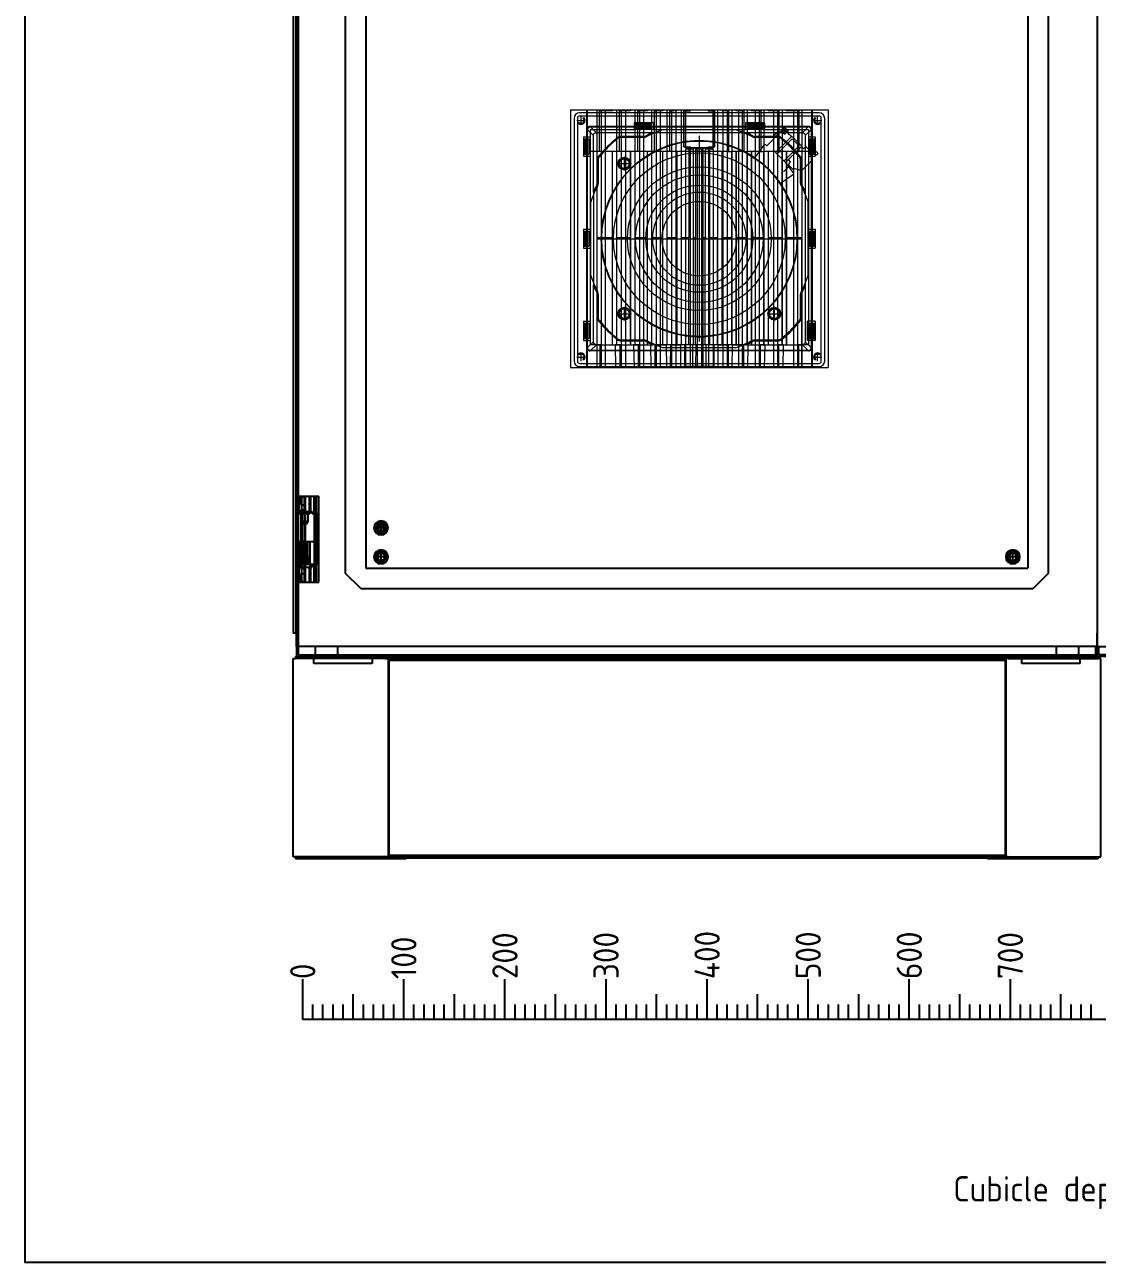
# Model space of a CAD drawing. Header units: millimetres. Extents: x 40929 to 57897, y 13592 to 43737.
# Drawn here: x 40929 to 41990, y 40095 to 41319 of the extents above; entities that cross this region are included whole.
import ezdxf
from ezdxf.enums import TextEntityAlignment as Align

# ---------------------------------------------------------------- set-up
doc = ezdxf.new("R2010")
doc.units = ezdxf.units.MM
doc.layers.add('! NO PLOT !', color=7, linetype='Continuous', true_color=0xff75dd, plot=False)
doc.layers.add('000-PI-Oprema', color=30, linetype='Continuous', lineweight=5)
doc.layers.add('000-PI-ORMAR', color=2, linetype='Continuous')
doc.layers.add('AUT_TEXT', color=7, linetype='Continuous')
doc.styles.add('PI0', font='isocpeur.ttf', dxfattribs={"width": 0.9})

# ---------------------------------------------------------------- blocks, each defined once
blk = doc.blocks.new('8806000_2000x800x600')
at = {"layer": '! NO PLOT !'}
for p, q in [((-3770.8, 1831.7), (-3770.8, -8.3)), ((-3750.8, 1826.7), (-3750.8, -3.3)), ((-3095.8, 1826.7), (-3095.8, -3.3)), ((-3075.8, -8.3), (-3075.8, 1831.7)), ((-3049.3, -17), (-3049.3, 68)), ((-3029.9, 68), (-3049.3, 68)), ((-3046.8, 51), (-3046.8, 68)), ((-3046.6, -17), (-3046.6, 68)), ((-3044.7, 51), (-3044.7, 68)), ((-3041, 68), (-3041, 53)), ((-3040.1, 53), (-3040.1, 68)), ((-3036, -17), (-3036, 68)), ((-3035.4, 53), (-3035.4, 68)), ((-3035.2, -17), (-3035.2, 68)), ((-3032.4, 66), (-3031.8, 66)), ((-3032.4, -15), (-3032.4, 66)), ((-3031.8, 59.5), (-3031.8, 66)), ((-3029.9, 53), (-3029.9, 68)), ((-3047.6, 0), (-3047.6, 51)), ((-3042.6, 51), (-3047.6, 51)), ((-3045.1, 0), (-3045.1, 51)), ((-3029.9, 53), (-3042.6, 53)), ((-3042.6, 51), (-3042.6, 53)), ((-3040.5, 53), (-3040.5, 50.5)), ((-3040.5, 50.5), (-3030.3, 50.5)), ((-3038.4, 50.5), (-3038.4, 43)), ((-3031.8, 59.5), (-3036, 59.5)), ((-3031.7, 54.5), (-3036, 54.5)), ((-3032.9, -3.5), (-3032.9, 54.5)), ((-3032.5, 43), (-3032.5, 50.5)), ((-3032.4, -8.5), (-3032.4, 59.5)), ((-3032.2, -3.5), (-3032.2, 54.5)), ((-3031.7, -3.5), (-3031.7, 54.5)), ((-3030.3, 50.5), (-3030.3, 53)), ((-3118.2, 36.7), (-3103.5, 36.7)), ((-3110.8, 29.4), (-3110.8, 44.1)), ((-3038.4, 43), (-3036.9, 40.5)), ((-3038.4, 43), (-3032.5, 43)), ((-3036.9, 40.5), (-3033.9, 40.5)), ((-3033.9, 40.5), (-3032.5, 43)), ((-3735.8, 0.6), (-3735.8, 15.3)), ((-3110.8, 0.6), (-3110.8, 15.3)), ((-3046.1, 23), (-3046.1, 0.5)), ((-3046.1, 23), (-3029.3, 23)), ((-3040.2, 23), (-3040.2, 0.5)), ((-3038.2, 23), (-3038.2, 0.5)), ((-3036.5, 23), (-3036.5, 0.5)), ((-3036.1, 23), (-3036.1, 0.5)), ((-3034, 23), (-3034, 0.5)), ((-3033.6, 23), (-3033.6, 0.5)), ((-3033.3, 23), (-3033.3, 0.5)), ((-3032.2, 23), (-3032.2, 0.5)), ((-3031.4, 23), (-3031.4, 0.5)), ((-3031.3, 0.5), (-3031.3, 23)), ((-3030.3, 23), (-3030.3, 0.5)), ((-3029.5, 23), (-3029.5, 0.5)), ((-3743.2, 8), (-3728.5, 8)), ((-3118.2, 8), (-3103.5, 8)), ((-3046.1, 0.5), (-3029.3, 0.5)), ((-3040.5, 0.5), (-3040.5, -2)), ((-3036.9, 10.5), (-3038.4, 8)), ((-3038.4, 8), (-3038.4, 0.5)), ((-3038.4, 8), (-3032.5, 8)), ((-3036.9, 10.5), (-3033.9, 10.5)), ((-3032.5, 8), (-3033.9, 10.5)), ((-3032.5, 0.5), (-3032.5, 8)), ((-3030.3, -2), (-3030.3, 0.5)), ((-3770.8, -8.3), (-3755.8, -23.3)), ((-3095.8, -3.3), (-3750.8, -3.3)), ((-3090.8, -23.3), (-3075.8, -8.3)), ((-3042.6, 0), (-3047.6, 0)), ((-3046.8, -17), (-3046.8, 0)), ((-3044.7, -17), (-3044.7, 0)), ((-3042.6, -2), (-3042.6, 0)), ((-3029.9, -2), (-3042.6, -2)), ((-3041, -2), (-3041, -17)), ((-3040.1, -17), (-3040.1, -2)), ((-3031.7, -3.5), (-3036, -3.5)), ((-3031.8, -8.5), (-3036, -8.5)), ((-3035.4, -17), (-3035.4, -2)), ((-3031.8, -15), (-3031.8, -8.5)), ((-3029.9, -17), (-3029.9, -2)), ((-3090.8, -23.3), (-3755.8, -23.3)), ((-3029.9, -17), (-3049.3, -17)), ((-3032.4, -15), (-3031.8, -15))]:
    blk.add_line(p, q, dxfattribs=at)
for centre, radius in [((-3110.8, 36.7), 7), ((-3110.8, 36.7), 6.7), ((-3110.8, 36.7), 5), ((-3110.8, 36.7), 4), ((-3110.8, 36.7), 3), ((-3735.8, 8), 7), ((-3735.8, 8), 6.5), ((-3735.8, 8), 5.62), ((-3735.8, 8), 5), ((-3110.8, 8), 7), ((-3110.8, 8), 6.5), ((-3110.8, 8), 5.61), ((-3110.8, 8), 5), ((-3735.8, 8), 3.62), ((-3110.8, 8), 3.61)]:
    blk.add_circle(centre, radius, dxfattribs=at)
for centre, start_param, end_param in [((-3034.4, 66), 4.712389, 6.283185), ((-3033.7, 66), 4.712389, 6.283185), ((-3034.4, -15), 3.141593, 4.712389), ((-3033.7, -15), 3.141593, 4.712389)]:
    blk.add_ellipse(centre, major_axis=(0, 2), ratio=0.965926, start_param=start_param, end_param=end_param, dxfattribs=at)
at = {"layer": '000-PI-ORMAR'}
for p, q in [((-3819.3, 1904), (-3819.3, -80.5)), ((-3028.8, 1904), (-3028.8, -80.5)), ((-3027.3, -80.5), (-3027.3, 1904)), ((-3027.3, 1904), (-3027.3, -80.5)), ((-3026.5, 1883.5), (-3026.5, -67.5)), ((-3023.8, 1883.5), (-3023.8, -67.5)), ((-3819.3, -90.5), (-3819.3, -67.5)), ((-3027.3, -67.5), (-3023.8, -67.5)), ((-3819.3, -80.5), (-3027.3, -80.5)), ((-3817.8, -89), (-3817.8, -80.5)), ((-3800.8, -80.5), (-3800.8, -91.5)), ((-3778.8, -80.5), (-3778.8, -91.5)), ((-3067.8, -80.5), (-3067.8, -91.5)), ((-3045.8, -80.5), (-3045.8, -91.5)), ((-3028.8, -80.5), (-3028.8, -89)), ((-3027.3, -80.5), (-3027.3, -90.5)), ((-3800.8, -90.5), (-3819.3, -90.5)), ((-3800.8, -89), (-3817.8, -89)), ((-3802.3, -91.5), (-3800.8, -91.5)), ((-3802.3, -97.5), (-3802.3, -91.5)), ((-3802.3, -97.5), (-3744.6, -97.5)), ((-3045.8, -89), (-3800.8, -89)), ((-3045.8, -90.5), (-3800.8, -90.5)), ((-3800.8, -91.5), (-3796.6, -91.5)), ((-3796.6, -91.5), (-3774.5, -91.5)), ((-3072.2, -91.5), (-3774.5, -91.5)), ((-3744.6, -97.5), (-3744.6, -91.5)), ((-3102, -91.5), (-3102, -97.5)), ((-3102, -97.5), (-3044.4, -97.5)), ((-3072.2, -91.5), (-3050.1, -91.5)), ((-3050.1, -91.5), (-3045.8, -91.5)), ((-3028.8, -89), (-3045.8, -89)), ((-3027.3, -90.5), (-3045.8, -90.5)), ((-3045.8, -91.5), (-3044.4, -91.5)), ((-3044.4, -97.5), (-3044.4, -91.5))]:
    blk.add_line(p, q, dxfattribs=at)
blk = doc.blocks.new('1600 skala')
for p, q in [((41116.2, 44278.2), (41116.2, 44318.2)), ((41216.2, 44278.2), (41216.2, 44318.2)), ((41316.2, 44278.2), (41316.2, 44318.2)), ((41316.2, 44278.2), (41316.2, 44318.2)), ((41316.2, 44278.2), (41316.2, 44318.2)), ((41316.2, 44278.2), (41316.2, 44318.2)), ((41316.2, 44278.2), (41316.2, 44318.2)), ((41316.2, 44278.2), (41316.2, 44318.2)), ((41316.2, 44278.2), (41316.2, 44318.2)), ((41316.2, 44278.2), (41316.2, 44318.2)), ((41416.2, 44278.2), (41416.2, 44318.2)), ((41516.2, 44278.2), (41516.2, 44318.2)), ((41516.2, 44278.2), (41516.2, 44318.2)), ((41516.2, 44278.2), (41516.2, 44318.2)), ((41516.2, 44278.2), (41516.2, 44318.2)), ((41516.2, 44278.2), (41516.2, 44318.2)), ((41516.2, 44278.2), (41516.2, 44318.2)), ((41516.2, 44278.2), (41516.2, 44318.2)), ((41616.2, 44278.2), (41616.2, 44318.2)), ((41716.2, 44278.2), (41716.2, 44318.2)), ((41716.2, 44278.2), (41716.2, 44318.2)), ((41716.2, 44278.2), (41716.2, 44318.2)), ((41716.2, 44278.2), (41716.2, 44318.2)), ((41716.2, 44278.2), (41716.2, 44318.2)), ((41716.2, 44278.2), (41716.2, 44318.2)), ((41816.2, 44278.2), (41816.2, 44318.2)), ((41166.2, 44278.2), (41166.2, 44303.2)), ((41266.2, 44278.2), (41266.2, 44303.2)), ((41366.2, 44278.2), (41366.2, 44303.2)), ((41466.2, 44278.2), (41466.2, 44303.2)), ((41566.2, 44278.2), (41566.2, 44303.2)), ((41666.2, 44278.2), (41666.2, 44303.2)), ((41766.2, 44278.2), (41766.2, 44303.2)), ((41866.2, 44278.2), (41866.2, 44303.2)), ((41126.2, 44278.2), (41126.2, 44293.2)), ((41136.2, 44278.2), (41136.2, 44293.2)), ((41146.2, 44278.2), (41146.2, 44293.2)), ((41156.2, 44278.2), (41156.2, 44293.2)), ((41176.2, 44278.2), (41176.2, 44293.2)), ((41186.2, 44278.2), (41186.2, 44293.2)), ((41196.2, 44278.2), (41196.2, 44293.2)), ((41206.2, 44278.2), (41206.2, 44293.2)), ((41226.2, 44278.2), (41226.2, 44293.2)), ((41236.2, 44278.2), (41236.2, 44293.2)), ((41246.2, 44278.2), (41246.2, 44293.2)), ((41256.2, 44278.2), (41256.2, 44293.2)), ((41276.2, 44278.2), (41276.2, 44293.2)), ((41286.2, 44278.2), (41286.2, 44293.2)), ((41296.2, 44278.2), (41296.2, 44293.2)), ((41306.2, 44278.2), (41306.2, 44293.2)), ((41326.2, 44278.2), (41326.2, 44293.2)), ((41336.2, 44278.2), (41336.2, 44293.2)), ((41346.2, 44278.2), (41346.2, 44293.2)), ((41356.2, 44278.2), (41356.2, 44293.2)), ((41376.2, 44278.2), (41376.2, 44293.2)), ((41386.2, 44278.2), (41386.2, 44293.2)), ((41396.2, 44278.2), (41396.2, 44293.2)), ((41406.2, 44278.2), (41406.2, 44293.2)), ((41426.2, 44278.2), (41426.2, 44293.2)), ((41436.2, 44278.2), (41436.2, 44293.2)), ((41446.2, 44278.2), (41446.2, 44293.2)), ((41456.2, 44278.2), (41456.2, 44293.2)), ((41476.2, 44278.2), (41476.2, 44293.2)), ((41486.2, 44278.2), (41486.2, 44293.2)), ((41496.2, 44278.2), (41496.2, 44293.2)), ((41506.2, 44278.2), (41506.2, 44293.2)), ((41526.2, 44278.2), (41526.2, 44293.2)), ((41536.2, 44278.2), (41536.2, 44293.2)), ((41546.2, 44278.2), (41546.2, 44293.2)), ((41556.2, 44278.2), (41556.2, 44293.2)), ((41576.2, 44278.2), (41576.2, 44293.2)), ((41586.2, 44278.2), (41586.2, 44293.2)), ((41596.2, 44278.2), (41596.2, 44293.2)), ((41606.2, 44278.2), (41606.2, 44293.2)), ((41626.2, 44278.2), (41626.2, 44293.2)), ((41636.2, 44278.2), (41636.2, 44293.2)), ((41646.2, 44278.2), (41646.2, 44293.2)), ((41656.2, 44278.2), (41656.2, 44293.2)), ((41676.2, 44278.2), (41676.2, 44293.2)), ((41686.2, 44278.2), (41686.2, 44293.2)), ((41696.2, 44278.2), (41696.2, 44293.2)), ((41706.2, 44278.2), (41706.2, 44293.2)), ((41726.2, 44278.2), (41726.2, 44293.2)), ((41736.2, 44278.2), (41736.2, 44293.2)), ((41746.2, 44278.2), (41746.2, 44293.2)), ((41756.2, 44278.2), (41756.2, 44293.2)), ((41776.2, 44278.2), (41776.2, 44293.2)), ((41786.2, 44278.2), (41786.2, 44293.2)), ((41796.2, 44278.2), (41796.2, 44293.2)), ((41806.2, 44278.2), (41806.2, 44293.2)), ((41826.2, 44278.2), (41826.2, 44293.2)), ((41836.2, 44278.2), (41836.2, 44293.2)), ((41846.2, 44278.2), (41846.2, 44293.2)), ((41856.2, 44278.2), (41856.2, 44293.2)), ((41876.2, 44278.2), (41876.2, 44293.2)), ((41886.2, 44278.2), (41886.2, 44293.2)), ((41896.2, 44278.2), (41896.2, 44293.2)), ((42716.2, 44278.2), (41116.2, 44278.2))]:
    blk.add_line(p, q)
at = {"style": 'PI0', "width": 0.9}
for s, p in [('200', (41316.2, 44318.2)), ('300', (41416.2, 44318.2)), ('400', (41516.2, 44318.2)), ('500', (41616.2, 44318.2)), ('600', (41716.2, 44318.2)), ('700', (41816.2, 44318.2)), ('100', (41216.2, 44318.2)), ('0', (41116.2, 44318.2))]:
    blk.add_text(s, height=25, rotation=90, dxfattribs=at).set_placement(p, align=Align.MIDDLE_LEFT)
blk = doc.blocks.new('8660.023')
at = {"layer": '000-PI-ORMAR'}
for p, q in [((42027.6, 47900), (42027.6, 48096)), ((42027.6, 48096), (42030.1, 48096)), ((42030.1, 48098), (42119.1, 48098)), ((42030.1, 48098), (42030.1, 48096)), ((42119.1, 48096), (42030.1, 48096)), ((42119.1, 48098), (42119.1, 48096)), ((42119.1, 48096), (42121.6, 48096)), ((42121.6, 48096), (42121.6, 48086.5)), ((42122.3, 48097), (42122.3, 47997)), ((42731.8, 48097), (42122.3, 48097)), ((42731.8, 48095.5), (42122.3, 48095.5)), ((42731.8, 48094.5), (42122.3, 48094.5)), ((42731.8, 48097), (42731.8, 47997)), ((42732.6, 48096), (42732.6, 48086.5)), ((42735.1, 48096), (42732.6, 48096)), ((42824.1, 48098), (42735.1, 48098)), ((42735.1, 48098), (42735.1, 48096)), ((42735.1, 48096), (42824.1, 48096)), ((42824.1, 48098), (42824.1, 48096)), ((42826.6, 48096), (42824.1, 48096)), ((42826.6, 47900), (42826.6, 48096)), ((42121.6, 48086.5), (42121.6, 47986.5)), ((42732.6, 48086.5), (42732.6, 47986.5)), ((42122.3, 47997), (42122.3, 47899)), ((42731.8, 47997), (42731.8, 47899)), ((42121.6, 47986.5), (42121.6, 47909.5)), ((42732.6, 47986.5), (42732.6, 47909.5)), ((42121.6, 47909.5), (42121.6, 47900)), ((42732.6, 47909.5), (42732.6, 47900)), ((42030.1, 47900), (42027.6, 47900)), ((42119.1, 47900), (42030.1, 47900)), ((42030.1, 47899.7), (42030.1, 47899.7)), ((42030.1, 47899.7), (42030.1, 47898)), ((42030.1, 47898), (42139.6, 47898)), ((42119.1, 47900), (42122.3, 47900)), ((42119.1, 47900), (42119.1, 47900)), ((42119.1, 47900), (42119.1, 47898)), ((42731.8, 47901.5), (42122.3, 47901.5)), ((42731.8, 47900.5), (42122.3, 47900.5)), ((42731.8, 47899), (42122.3, 47899)), ((42123.1, 47899), (42123.1, 47898)), ((42139.6, 47899), (42139.6, 47898)), ((42714.6, 47899), (42714.6, 47898)), ((42714.6, 47898), (42824.1, 47898)), ((42731.1, 47899), (42731.1, 47898)), ((42731.8, 47900), (42735.1, 47900)), ((42735.1, 47900), (42824.1, 47900)), ((42735.1, 47900), (42735.1, 47900)), ((42735.1, 47900), (42735.1, 47898)), ((42824.1, 47900), (42826.6, 47900)), ((42824.1, 47899.7), (42824.1, 47899.7)), ((42824.1, 47899.7), (42824.1, 47898))]:
    blk.add_line(p, q, dxfattribs=at)
blk = doc.blocks.new('SK3240700')
at = {"layer": '000-PI-Oprema'}
for p, q in [((-127.5, 255), (-127.5, 0)), ((-127.5, 255), (127.5, 255)), ((-127.3, 255), (-127.3, 0)), ((-124, 246.5), (-124, 6.5)), ((-120.6, 246.7), (-120.6, 6.3)), ((118.5, 252), (-118.5, 252)), ((118.5, 248.8), (-118.5, 248.8)), ((-117, 240.3), (-117, 248.7)), ((-115, 246.7), (-114.3, 247.5)), ((-111.6, 255), (-111.6, 0)), ((-110.9, 255), (-110.9, 0)), ((-101.4, 255), (-101.4, 0)), ((-101.3, 255), (-101.3, 128.5)), ((-98.8, 254), (-97.2, 254)), ((-98.8, 213.6), (-98.8, 254)), ((-97.2, 255), (-97.2, 0)), ((-86, 254), (-97.2, 254)), ((-93.1, 255), (-93.1, 0)), ((-86.1, 255), (-86.1, 254)), ((-86, 255), (-86, 254)), ((-82, 255), (-82, 128.5)), ((-81.9, 255), (-81.9, 213.6)), ((-79.1, 254), (-77.4, 254)), ((-79.1, 213.6), (-79.1, 254)), ((-77.4, 255), (-77.4, 0)), ((-68, 254), (-77.4, 254)), ((-73.2, 255), (-73.2, 0)), ((-68, 255), (-68, 254)), ((-68, 255), (-68, 254)), ((-63.9, 255), (-63.9, 128.5)), ((-63.8, 255), (-63.8, 213.6)), ((-61, 254), (-59.3, 254)), ((-61, 213.6), (-61, 254)), ((-59.3, 255), (-59.3, 0)), ((-51.4, 254), (-59.3, 254)), ((-55.1, 255), (-55.1, 0)), ((-51.5, 255), (-51.5, 254)), ((-51.4, 255), (-51.4, 254)), ((-47.3, 255), (-47.3, 128.5)), ((-47.2, 255), (-47.2, 213.6)), ((-44.5, 254), (-42.8, 254)), ((-44.5, 213.6), (-44.5, 254)), ((-42.8, 255), (-42.8, 0)), ((-36.2, 254), (-42.8, 254)), ((-38.6, 255), (-38.6, 0)), ((-36.3, 255), (-36.3, 254)), ((-36.2, 255), (-36.2, 254)), ((-32, 255), (-32, 213.6)), ((-32, 255), (-32, 128.5)), ((-29.3, 254), (-27.6, 254)), ((-29.3, 213.6), (-29.3, 254)), ((-27.6, 255), (-27.6, 0)), ((-22.2, 254), (-27.6, 254)), ((-23.3, 255), (-23.3, 0)), ((-22.3, 255), (-22.3, 254)), ((-22.2, 255), (-22.2, 254)), ((-18, 255), (-18, 128.5)), ((-17.9, 255), (-17.9, 128.5)), ((-15.2, 254), (-13.8, 254)), ((-15.2, 218.5), (-15.2, 254)), ((-13.8, 255), (-13.8, 217.7)), ((-13.8, 254), (-8.7, 254)), ((-13.8, 218.5), (-13.8, 254)), ((-13.7, 255), (-13.7, 217.8)), ((-13.6, 254), (-13.6, 255)), ((-8.7, 254), (-8.7, 255)), ((8.7, 254), (8.7, 255)), ((8.7, 254), (13.8, 254)), ((13.6, 254), (13.6, 255)), ((13.7, 255), (13.7, 217.8)), ((13.8, 255), (13.8, 217.7)), ((13.8, 254), (15.2, 254)), ((13.8, 218.5), (13.8, 254)), ((15.2, 218.5), (15.2, 254)), ((17.9, 255), (17.9, 128.5)), ((18, 255), (18, 128.5)), ((22.2, 255), (22.2, 254)), ((27.6, 254), (22.2, 254)), ((22.3, 255), (22.3, 254)), ((23.3, 255), (23.3, 0)), ((27.6, 255), (27.6, 0)), ((27.6, 254), (29.3, 254)), ((29.3, 213.6), (29.3, 254)), ((32, 255), (32, 213.6)), ((32, 255), (32, 128.5)), ((36.2, 255), (36.2, 254)), ((42.8, 254), (36.2, 254)), ((36.3, 255), (36.3, 254)), ((38.6, 255), (38.6, 0)), ((42.8, 0), (42.8, 255)), ((42.8, 254), (44.5, 254)), ((44.5, 213.6), (44.5, 254)), ((47.2, 255), (47.2, 213.6)), ((47.3, 255), (47.3, 128.5)), ((51.4, 255), (51.4, 254)), ((59.3, 254), (51.4, 254)), ((51.5, 255), (51.5, 254)), ((55.1, 255), (55.1, 0)), ((59.3, 255), (59.3, 0)), ((59.3, 254), (61, 254)), ((61, 213.6), (61, 254)), ((63.8, 255), (63.8, 213.6)), ((63.9, 255), (63.9, 128.5)), ((68, 255), (68, 254)), ((68, 255), (68, 254)), ((77.4, 254), (68, 254)), ((73.2, 255), (73.2, 0)), ((77.4, 255), (77.4, 0)), ((77.4, 254), (79.1, 254)), ((79.1, 213.6), (79.1, 254)), ((81.9, 255), (81.9, 213.6)), ((82, 255), (82, 128.5)), ((86, 255), (86, 254)), ((97.2, 254), (86, 254)), ((86.1, 255), (86.1, 254)), ((93.1, 255), (93.1, 0)), ((97.2, 255), (97.2, 0)), ((97.2, 254), (98.8, 254)), ((98.8, 213.6), (98.8, 254)), ((101.3, 255), (101.3, 128.5)), ((101.4, 255), (101.4, 0)), ((110.9, 255), (110.9, 0)), ((111.6, 255), (111.6, 0)), ((115, 246.7), (114.3, 247.5)), ((117, 240.3), (117, 248.7)), ((120.6, 6.3), (120.6, 246.7)), ((124, 6.5), (124, 246.5)), ((127.3, 255), (127.3, 0)), ((127.5, 255), (127.5, 0)), ((-121.2, 244.5), (-112.8, 244.5)), ((-120, 241.8), (-119.2, 242.5)), ((-111, 235.5), (-110.7, 235.2)), ((-111, 235.5), (-111, 228.1)), ((-110.7, 235.2), (-104.8, 229.4)), ((-110.7, 19.8), (-110.7, 235.2)), ((-107.7, 238.2), (-108, 238.5)), ((-64.5, 238.5), (-108, 238.5)), ((-108, 235.6), (-64.5, 235.6)), ((-108, 235.6), (-108, 22.6)), ((-101.9, 232.3), (-107.7, 238.2)), ((-107.7, 238.2), (107.7, 238.2)), ((-64.5, 242.1), (-64.5, 235.5)), ((-45.5, 242.1), (-64.5, 242.1)), ((-45.5, 238.3), (-64.5, 238.3)), ((-45.5, 235.5), (-64.5, 235.5)), ((-47.5, 241.4), (-62.5, 241.4)), ((-62.5, 241.4), (-62.5, 236.7)), ((-47.5, 241.3), (-62.5, 241.3)), ((-47.5, 241.1), (-62.5, 241.1)), ((-47.5, 240.7), (-62.5, 240.7)), ((-47.5, 240.6), (-62.5, 240.6)), ((-47.5, 240.1), (-62.5, 240.1)), ((-47.5, 239.9), (-62.5, 239.9)), ((-47.5, 238.8), (-62.5, 238.8)), ((-47.5, 238.5), (-62.5, 238.5)), ((-47.5, 236.7), (-62.5, 236.7)), ((-47.5, 241.4), (-47.5, 236.7)), ((-45.5, 242.1), (-45.5, 235.5)), ((45.5, 238.5), (-45.5, 238.5)), ((-45.5, 235.6), (45.5, 235.6)), ((36.4, 235.1), (-36.4, 235.1)), ((45.5, 242.1), (45.5, 235.5)), ((64.5, 242.1), (45.5, 242.1)), ((64.5, 238.3), (45.5, 238.3)), ((64.5, 235.5), (45.5, 235.5)), ((62.5, 241.4), (47.5, 241.4)), ((47.5, 241.4), (47.5, 236.7)), ((62.5, 241.3), (47.5, 241.3)), ((62.5, 241.1), (47.5, 241.1)), ((62.5, 240.7), (47.5, 240.7)), ((62.5, 240.6), (47.5, 240.6)), ((62.5, 240.1), (47.5, 240.1)), ((62.5, 239.9), (47.5, 239.9)), ((62.5, 238.8), (47.5, 238.8)), ((62.5, 238.5), (47.5, 238.5)), ((62.5, 236.7), (47.5, 236.7)), ((62.5, 241.4), (62.5, 236.7)), ((64.5, 242.1), (64.5, 235.5)), ((108, 238.5), (64.5, 238.5)), ((64.5, 235.6), (108, 235.6)), ((66.6, 219.4), (81, 233.8)), ((76.9, 232.9), (73.2, 229.1)), ((78.5, 231.3), (76.9, 232.9)), ((83.1, 237.5), (81, 233.8)), ((83.7, 237.1), (81.6, 232.5)), ((81.6, 232.5), (84.7, 230.7)), ((82.8, 231.9), (85.3, 236.2)), ((88.2, 234.5), (83.1, 237.5)), ((83.6, 231.4), (86.1, 235.7)), ((84.7, 230.7), (87.6, 234.8)), ((87.1, 232.5), (88.2, 234.5)), ((107.7, 238.2), (101.9, 232.3)), ((104.8, 229.4), (110.7, 235.2)), ((108, 238.5), (107.7, 238.2)), ((108, 235.6), (108, 22.6)), ((110.7, 235.2), (111, 235.5)), ((110.7, 235.2), (110.7, 19.8)), ((111, 235.5), (111, 228.1)), ((112.8, 244.5), (121.2, 244.5)), ((120, 241.8), (119.2, 242.5)), ((-114.6, 228.1), (-108, 228.1)), ((-114.6, 228.1), (-114.6, 209.1)), ((-113.9, 226.1), (-113.9, 211.1)), ((-113.9, 226.1), (-109.2, 226.1)), ((-113.8, 226.1), (-113.8, 211.1)), ((-113.6, 226.1), (-113.6, 211.1)), ((-113.2, 226.1), (-113.2, 211.1)), ((-113.1, 226.1), (-113.1, 211.1)), ((-112.6, 226.1), (-112.6, 211.1)), ((-112.4, 226.1), (-112.4, 211.1)), ((-111.3, 226.1), (-111.3, 211.1)), ((-111, 226.1), (-111, 211.1)), ((-110.8, 209.1), (-110.8, 228.1)), ((-109.2, 226.1), (-109.2, 211.1)), ((-104.8, 173.6), (-104.8, 229.4)), ((-46.1, 232.3), (-101.9, 232.3)), ((-54.9, 227.6), (-77.8, 227.6)), ((-55.2, 228.5), (-77.7, 228.5)), ((46.2, 232.3), (-46.2, 232.3)), ((0, 25.7), (0, 229.3)), ((101.9, 232.3), (46.1, 232.3)), ((64.3, 221.1), (54.7, 207.4)), ((77.8, 227.6), (54.9, 227.6)), ((77.7, 228.5), (55.2, 228.5)), ((73.2, 229.1), (74.7, 227.6)), ((73.7, 229.6), (75.2, 228.1)), ((73.9, 229.9), (75.5, 228.3)), ((74.1, 230.1), (75.7, 228.5)), ((75.2, 212.6), (91.3, 228.7)), ((76, 231.9), (77.5, 230.4)), ((76.2, 232.1), (77.7, 230.6)), ((76.4, 232.4), (78, 230.8)), ((76.7, 211.2), (91.7, 226.3)), ((85.5, 222.9), (87, 221.5)), ((89.3, 230.3), (87.1, 232.5)), ((90.4, 229.5), (89.3, 230.3)), ((91.3, 228.7), (90.4, 229.5)), ((91.7, 226.3), (98.8, 219.2)), ((100.8, 219.8), (92.6, 227.9)), ((104.8, 229.4), (104.8, 173.6)), ((108, 228.1), (114.6, 228.1)), ((109.2, 226.1), (113.9, 226.1)), ((109.2, 226.1), (109.2, 211.1)), ((110.8, 228.1), (110.8, 209.1)), ((111, 226.1), (111, 211.1)), ((111.3, 226.1), (111.3, 211.1)), ((112.4, 226.1), (112.4, 211.1)), ((112.6, 226.1), (112.6, 211.1)), ((113.1, 226.1), (113.1, 211.1)), ((113.2, 226.1), (113.2, 211.1)), ((113.6, 226.1), (113.6, 211.1)), ((113.8, 226.1), (113.8, 211.1)), ((113.9, 226.1), (113.9, 211.1)), ((114.6, 228.1), (114.6, 209.1)), ((-114.6, 209.1), (-108, 209.1)), ((-113.9, 211.1), (-109.2, 211.1)), ((-111, 209.1), (-111, 137)), ((-101.3, 213.6), (-108, 213.6)), ((-97.2, 213.6), (-101.3, 213.6)), ((-81.9, 213.6), (-97.2, 213.6)), ((-86.1, 213.6), (-86.1, 128.5)), ((-86, 128.5), (-86, 213.6)), ((-77.4, 213.6), (-81.9, 213.6)), ((-81.9, 213.6), (-81.9, 128.5)), ((-63.8, 213.6), (-77.4, 213.6)), ((-74.2, 195.1), (-74.2, 208.4)), ((-68, 128.5), (-68, 213.6)), ((-68, 213.6), (-68, 128.5)), ((-59.3, 213.6), (-63.8, 213.6)), ((-63.8, 213.6), (-63.8, 128.5)), ((-47.2, 213.6), (-59.3, 213.6)), ((-51.5, 213.6), (-51.5, 128.5)), ((-51.4, 128.5), (-51.4, 213.6)), ((-42.8, 213.6), (-47.2, 213.6)), ((-47.2, 213.6), (-47.2, 128.5)), ((-32, 213.6), (-42.8, 213.6)), ((-36.3, 213.6), (-36.3, 128.5)), ((-36.2, 128.5), (-36.2, 213.6)), ((-27.6, 213.6), (-32, 213.6)), ((-32, 213.6), (-32, 128.5)), ((-17.9, 213.6), (-27.6, 213.6)), ((-22.3, 213.6), (-22.3, 128.5)), ((-22.2, 128.5), (-22.2, 213.6)), ((-13.6, 213.6), (-17.9, 213.6)), ((-15.2, 218.5), (-13.8, 218.5)), ((-13.8, 218.5), (-8.7, 218.5)), ((-13.8, 217.7), (13.8, 217.7)), ((-13.7, 217.8), (13.7, 217.8)), ((-13.6, 217.7), (-13.6, 218.5)), ((-13.6, 217.5), (-13.6, 217.7)), ((-13.6, 217.5), (13.6, 217.5)), ((-13.6, 216.2), (-5.8, 216.2)), ((-13.6, 216.2), (-13.6, 0)), ((-5.8, 213.6), (-13.6, 213.6)), ((-10.5, 216.2), (-10.5, 128.5)), ((-9, 216.2), (-9, 0)), ((-8.7, 217.5), (-8.7, 218.5)), ((-5.8, 128.5), (-5.8, 216.2)), ((-3.9, 213.6), (-5.8, 213.6)), ((-3.9, 216.2), (-3.9, 128.5)), ((-3.9, 216.2), (3.9, 216.2)), ((3.9, 213.6), (-3.9, 213.6)), ((-2.2, 216.2), (-2.2, 0)), ((2.2, 216.2), (2.2, 0)), ((3.9, 128.5), (3.9, 216.2)), ((5.8, 213.6), (3.9, 213.6)), ((5.8, 216.2), (13.6, 216.2)), ((5.8, 216.2), (5.8, 128.5)), ((13.6, 213.6), (5.8, 213.6)), ((8.7, 217.5), (8.7, 218.5)), ((8.7, 218.5), (13.8, 218.5)), ((9, 216.2), (9, 0)), ((10.5, 128.5), (10.5, 216.2)), ((13.6, 217.7), (13.6, 218.5)), ((13.6, 217.5), (13.6, 217.7)), ((13.6, 216.2), (13.6, 0)), ((17.9, 213.6), (13.6, 213.6)), ((13.8, 218.5), (15.2, 218.5)), ((27.6, 213.6), (17.9, 213.6)), ((22.2, 213.6), (22.2, 128.5)), ((22.3, 213.6), (22.3, 128.5)), ((27.6, 213.6), (32, 213.6)), ((32, 128.5), (32, 213.6)), ((42.8, 213.6), (32, 213.6)), ((36.2, 213.6), (36.2, 128.5)), ((36.3, 213.6), (36.3, 128.5)), ((42.8, 213.6), (47.2, 213.6)), ((47.2, 128.5), (47.2, 213.6)), ((59.3, 213.6), (47.2, 213.6)), ((51.4, 213.6), (51.4, 128.5)), ((51.5, 213.6), (51.5, 128.5)), ((59.3, 213.6), (63.8, 213.6)), ((63.8, 128.5), (63.8, 213.6)), ((77.4, 213.6), (63.8, 213.6)), ((68, 213.6), (68, 128.5)), ((68, 213.6), (68, 128.5)), ((77.4, 213.6), (81.9, 213.6)), ((81.9, 128.5), (81.9, 213.6)), ((97.2, 213.6), (81.9, 213.6)), ((98.8, 219.2), (83.7, 204.2)), ((85.1, 202.7), (100.8, 218.4)), ((86, 213.6), (86, 128.5)), ((86.1, 213.6), (86.1, 128.5)), ((94, 214.5), (95.4, 213)), ((101.3, 213.6), (97.2, 213.6)), ((103.2, 216.4), (100.6, 218.2)), ((108, 213.6), (101.3, 213.6)), ((105.4, 218.6), (103.2, 216.4)), ((110.2, 213.8), (105.4, 218.6)), ((108, 209.1), (114.6, 209.1)), ((110, 216.7), (108.7, 215.4)), ((109.2, 211.1), (113.9, 211.1)), ((109.5, 212.4), (110.2, 213.1)), ((111.5, 205), (109.5, 212.4)), ((112.2, 217.3), (110, 216.7)), ((110.2, 213.9), (111.6, 214.3)), ((111, 209.1), (111, 137)), ((111.6, 214.3), (115.8, 210.2)), ((117.5, 211.9), (112.2, 217.3)), ((115.8, 210.2), (117.5, 211.9)), ((-101, 205.2), (-101, 182.7)), ((-100.1, 205.3), (-100.1, 182.4)), ((-80.9, 201.7), (-67.6, 201.7)), ((89.5, 199.8), (83.3, 193.5)), ((88.1, 200.6), (87.4, 200)), ((90, 203.2), (87.8, 201)), ((87.8, 201), (92.6, 196.2)), ((88.2, 205.8), (90, 203.2)), ((89.5, 197.4), (90.4, 198.3)), ((93.3, 196.2), (94, 196.9)), ((94, 196.9), (101.4, 194.9)), ((100.1, 182.4), (100.1, 205.3)), ((101, 182.7), (101, 205.2)), ((101.4, 194.9), (111.5, 205)), ((79.9, 182.2), (93.6, 191.8)), ((-104.8, 173.7), (-104.8, 81.3)), ((104.8, 173.7), (104.8, 81.3)), ((-107.6, 163.9), (-107.6, 91.1)), ((107.6, 91.1), (107.6, 163.9)), ((-114.6, 137), (-114.6, 118)), ((-114.6, 137), (-108, 137)), ((-113.9, 135), (-113.9, 120)), ((-113.9, 135), (-109.2, 135)), ((-113.8, 135), (-113.8, 120)), ((-113.6, 135), (-113.6, 120)), ((-113.2, 135), (-113.2, 120)), ((-113.1, 135), (-113.1, 120)), ((-112.6, 135), (-112.6, 120)), ((-112.4, 135), (-112.4, 120)), ((-111.3, 135), (-111.3, 120)), ((-111, 135), (-111, 120)), ((-110.8, 118), (-110.8, 137)), ((-109.2, 135), (-109.2, 120)), ((108, 137), (114.6, 137)), ((109.2, 135), (113.9, 135)), ((109.2, 135), (109.2, 120)), ((110.8, 137), (110.8, 118)), ((111, 135), (111, 120)), ((111.3, 135), (111.3, 120)), ((112.4, 135), (112.4, 120)), ((112.6, 135), (112.6, 120)), ((113.1, 135), (113.1, 120)), ((113.2, 135), (113.2, 120)), ((113.6, 135), (113.6, 120)), ((113.8, 135), (113.8, 120)), ((113.9, 135), (113.9, 120)), ((114.6, 137), (114.6, 118)), ((-101.8, 127.5), (101.8, 127.5)), ((-97.2, 128.5), (-101.4, 128.5)), ((-101.4, 128.5), (-101.4, 127.4)), ((-97.2, 127.4), (-101.4, 127.4)), ((-101.3, 127.4), (-101.3, 22.6)), ((-86, 128.5), (-97.2, 128.5)), ((-86, 127.4), (-97.2, 127.4)), ((-86.3, 127.4), (-86.3, 128.5)), ((-86.1, 127.4), (-86.1, 22.6)), ((-86, 22.6), (-86, 127.4)), ((-77.4, 128.5), (-82.2, 128.5)), ((-82.2, 128.5), (-82.2, 127.4)), ((-77.4, 127.4), (-82.2, 127.4)), ((-82, 127.4), (-82, 22.6)), ((-81.9, 127.4), (-81.9, 22.6)), ((-68, 128.5), (-77.4, 128.5)), ((-68, 127.4), (-77.4, 127.4)), ((-68.2, 127.4), (-68.2, 128.5)), ((-68, 22.6), (-68, 127.4)), ((-68, 127.4), (-68, 22.6)), ((-59.3, 128.5), (-64.1, 128.5)), ((-64.1, 128.5), (-64.1, 127.4)), ((-59.3, 127.4), (-64.1, 127.4)), ((-63.9, 127.4), (-63.9, 22.6)), ((-63.8, 127.4), (-63.8, 22.6)), ((-51.4, 128.5), (-59.3, 128.5)), ((-51.4, 127.4), (-59.3, 127.4)), ((-51.7, 127.4), (-51.7, 128.5)), ((-51.5, 127.4), (-51.5, 22.6)), ((-51.4, 22.6), (-51.4, 127.4)), ((-42.8, 128.5), (-47.5, 128.5)), ((-47.5, 128.5), (-47.5, 127.4)), ((-42.8, 127.4), (-47.5, 127.4)), ((-47.3, 127.4), (-47.3, 22.6)), ((-47.2, 127.4), (-47.2, 22.6)), ((-36.2, 128.5), (-42.8, 128.5)), ((-36.2, 127.4), (-42.8, 127.4)), ((-36.5, 127.4), (-36.5, 128.5)), ((-36.3, 127.4), (-36.3, 22.6)), ((-36.2, 22.6), (-36.2, 127.4)), ((-27.6, 128.5), (-32.2, 128.5)), ((-32.2, 128.5), (-32.2, 127.4)), ((-27.6, 127.4), (-32.2, 127.4)), ((-32, 127.4), (-32, 22.6)), ((-32, 127.4), (-32, 22.6)), ((-22.2, 128.5), (-27.6, 128.5)), ((-22.2, 127.4), (-27.6, 127.4)), ((-22.4, 127.4), (-22.4, 128.5)), ((-22.3, 127.4), (-22.3, 22.6)), ((-22.2, 22.6), (-22.2, 127.4)), ((-13.6, 128.5), (-18.2, 128.5)), ((-18.2, 128.5), (-18.2, 127.4)), ((-13.6, 127.4), (-18.2, 127.4)), ((-18, 127.4), (-18, 22.6)), ((-17.9, 127.4), (-17.9, 22.6)), ((-10.5, 128.5), (-13.6, 128.5)), ((-10.5, 127.4), (-13.6, 127.4)), ((-11.3, 127.4), (-11.3, 128.5)), ((-10.5, 22.6), (-10.5, 127.4)), ((-3.5, 128.5), (-6.6, 128.5)), ((-6.6, 128.5), (-6.6, 127.4)), ((-3.5, 127.4), (-6.6, 127.4)), ((-5.8, 22.6), (-5.8, 127.4)), ((-3.9, 22.6), (-3.9, 127.4)), ((-3.5, 127.4), (-3.5, 128.5)), ((6.6, 128.5), (3.5, 128.5)), ((3.5, 128.5), (3.5, 127.4)), ((6.6, 127.4), (3.5, 127.4)), ((3.9, 22.6), (3.9, 127.4)), ((5.8, 22.6), (5.8, 127.4)), ((6.6, 127.4), (6.6, 128.5)), ((13.6, 128.5), (10.5, 128.5)), ((10.5, 22.6), (10.5, 127.4)), ((13.6, 127.4), (10.5, 127.4)), ((11.3, 128.5), (11.3, 127.4)), ((18.2, 128.5), (13.6, 128.5)), ((18.2, 127.4), (13.6, 127.4)), ((17.9, 22.6), (17.9, 127.4)), ((18, 127.4), (18, 22.6)), ((18.2, 127.4), (18.2, 128.5)), ((27.6, 128.5), (22.2, 128.5)), ((22.2, 127.4), (22.2, 22.6)), ((27.6, 127.4), (22.2, 127.4)), ((22.3, 127.4), (22.3, 22.6)), ((22.4, 128.5), (22.4, 127.4)), ((32.2, 128.5), (27.6, 128.5)), ((32.2, 127.4), (27.6, 127.4)), ((32, 22.6), (32, 127.4)), ((32, 127.4), (32, 22.6)), ((32.2, 127.4), (32.2, 128.5)), ((42.8, 128.5), (36.2, 128.5)), ((36.2, 127.4), (36.2, 22.6)), ((42.8, 127.4), (36.2, 127.4)), ((36.3, 127.4), (36.3, 22.6)), ((36.5, 128.5), (36.5, 127.4)), ((47.5, 128.5), (42.8, 128.5)), ((47.5, 127.4), (42.8, 127.4)), ((47.2, 22.6), (47.2, 127.4)), ((47.3, 127.4), (47.3, 22.6)), ((47.5, 127.4), (47.5, 128.5)), ((59.3, 128.5), (51.4, 128.5)), ((51.4, 127.4), (51.4, 22.6)), ((59.3, 127.4), (51.4, 127.4)), ((51.5, 127.4), (51.5, 22.6)), ((51.7, 128.5), (51.7, 127.4)), ((64.1, 128.5), (59.3, 128.5)), ((64.1, 127.4), (59.3, 127.4)), ((63.8, 22.6), (63.8, 127.4)), ((63.9, 127.4), (63.9, 22.6)), ((64.1, 127.4), (64.1, 128.5)), ((77.4, 128.5), (68, 128.5)), ((68, 127.4), (68, 22.6)), ((68, 127.4), (68, 22.6)), ((77.4, 127.4), (68, 127.4)), ((68.2, 128.5), (68.2, 127.4)), ((82.2, 128.5), (77.4, 128.5)), ((82.2, 127.4), (77.4, 127.4)), ((81.9, 22.6), (81.9, 127.4)), ((82, 127.4), (82, 22.6)), ((82.2, 127.4), (82.2, 128.5)), ((97.2, 128.5), (86, 128.5)), ((86, 127.4), (86, 22.6)), ((97.2, 127.4), (86, 127.4)), ((86.1, 127.4), (86.1, 22.6)), ((86.3, 128.5), (86.3, 127.4)), ((101.4, 128.5), (97.2, 128.5)), ((101.4, 127.4), (97.2, 127.4)), ((101.3, 22.6), (101.3, 127.4)), ((101.4, 127.4), (101.4, 128.5)), ((-114.6, 118), (-108, 118)), ((-113.9, 120), (-109.2, 120)), ((-111, 118), (-111, 45.9)), ((108, 118), (114.6, 118)), ((109.2, 120), (113.9, 120)), ((111, 118), (111, 45.9)), ((-104.8, 25.6), (-104.8, 81.4)), ((104.8, 81.4), (104.8, 25.6)), ((-101, 72.3), (-101, 49.8)), ((-100.1, 72.6), (-100.1, 49.7)), ((100.1, 49.7), (100.1, 72.6)), ((101, 49.8), (101, 72.3)), ((-80.9, 53.3), (-67.6, 53.3)), ((-74.2, 46.6), (-74.2, 59.9)), ((67.6, 53.3), (80.9, 53.3)), ((74.2, 46.6), (74.2, 59.9)), ((-114.6, 45.9), (-114.6, 26.9)), ((-114.6, 45.9), (-108, 45.9)), ((-113.9, 43.9), (-113.9, 28.9)), ((-113.9, 43.9), (-109.2, 43.9)), ((-113.8, 43.9), (-113.8, 28.9)), ((-113.6, 43.9), (-113.6, 28.9)), ((-113.2, 43.9), (-113.2, 28.9)), ((-113.1, 43.9), (-113.1, 28.9)), ((-112.6, 43.9), (-112.6, 28.9)), ((-112.4, 43.9), (-112.4, 28.9)), ((-111.3, 43.9), (-111.3, 28.9)), ((-111, 43.9), (-111, 28.9)), ((-110.8, 26.9), (-110.8, 45.9)), ((-109.2, 43.9), (-109.2, 28.9)), ((114.6, 45.9), (107, 45.9)), ((107, 26.9), (107, 45.9)), ((109.2, 43.9), (113.9, 43.9)), ((109.2, 43.9), (109.2, 28.9)), ((110.8, 45.9), (110.8, 26.9)), ((111, 43.9), (111, 28.9)), ((111.3, 43.9), (111.3, 28.9)), ((112.4, 43.9), (112.4, 28.9)), ((112.6, 43.9), (112.6, 28.9)), ((113.1, 43.9), (113.1, 28.9)), ((113.2, 43.9), (113.2, 28.9)), ((113.6, 43.9), (113.6, 28.9)), ((113.8, 43.9), (113.8, 28.9)), ((113.9, 43.9), (113.9, 28.9)), ((114.6, 45.9), (114.6, 26.9)), ((-114.6, 26.9), (-108, 26.9)), ((-113.9, 28.9), (-109.2, 28.9)), ((-111, 26.9), (-111, 19.5)), ((-104.8, 25.6), (-110.7, 19.8)), ((-77.8, 27.4), (-54.9, 27.4)), ((-77.7, 26.5), (-55.2, 26.5)), ((54.9, 27.4), (77.8, 27.4)), ((55.2, 26.5), (77.7, 26.5)), ((110.7, 19.8), (104.8, 25.6)), ((114.6, 26.9), (107, 26.9)), ((109.2, 28.9), (113.9, 28.9)), ((111, 26.9), (111, 19.5)), ((-119.2, 12.5), (-120, 13.2)), ((-117, 6.3), (-117, 14.7)), ((-110.7, 19.8), (-111, 19.5)), ((-101.4, 22.6), (-108, 22.6)), ((-108, 16.5), (-107.7, 16.8)), ((108, 16.5), (-108, 16.5)), ((-107.7, 16.8), (-101.9, 22.7)), ((107.7, 16.8), (-107.7, 16.8)), ((-101.9, 22.7), (-46.1, 22.7)), ((-97.2, 22.6), (-101.4, 22.6)), ((-101.4, 22.6), (-101.4, 0)), ((-98.3, 22.6), (-98.3, 1)), ((-97.2, 22.6), (-83.3, 22.6)), ((-77.4, 22.6), (-83.3, 22.6)), ((-83.3, 22.6), (-82.8, 0)), ((-78.5, 22.6), (-78.6, 1)), ((-77.4, 22.6), (-65, 22.6)), ((-59.3, 22.6), (-65, 22.6)), ((-65, 22.6), (-64.6, 0)), ((-60.4, 22.6), (-60.5, 1)), ((-59.3, 22.6), (-48.3, 22.6)), ((-42.8, 22.6), (-48.3, 22.6)), ((-48.3, 22.6), (-48, 0)), ((46.2, 22.7), (-46.2, 22.7)), ((-43.9, 22.6), (-44, 1)), ((-42.8, 22.6), (-32.9, 22.6)), ((-36.4, 19.9), (36.4, 19.9)), ((-27.6, 22.6), (-32.9, 22.6)), ((-32.9, 22.6), (-32.6, 0)), ((-28.7, 22.6), (-28.8, 1)), ((-27.6, 22.6), (-18.7, 22.6)), ((-13.6, 22.6), (-18.7, 22.6)), ((-18.7, 22.6), (-18.5, 0)), ((-14.7, 22.6), (-14.8, 1)), ((-6.9, 22.6), (-13.6, 22.6)), ((-3.3, 22.6), (-6.9, 22.6)), ((-6.9, 22.6), (-6.8, 0)), ((-3.4, 0), (-3.3, 22.6)), ((3.3, 22.6), (-3.3, 22.6)), ((6.9, 22.6), (3.3, 22.6)), ((3.3, 22.6), (3.4, 0)), ((6.8, 0), (6.9, 22.6)), ((13.6, 22.6), (6.9, 22.6)), ((18.7, 22.6), (13.6, 22.6)), ((14.8, 1), (14.7, 22.6)), ((18.5, 0), (18.7, 22.6)), ((18.7, 22.6), (27.6, 22.6)), ((32.9, 22.6), (27.6, 22.6)), ((28.8, 1), (28.7, 22.6)), ((32.6, 0), (32.9, 22.6)), ((32.9, 22.6), (42.8, 22.6)), ((48.3, 22.6), (42.8, 22.6)), ((44, 1), (43.9, 22.6)), ((46.1, 22.7), (101.9, 22.7)), ((48, 0), (48.3, 22.6)), ((48.3, 22.6), (59.3, 22.6)), ((65, 22.6), (59.3, 22.6)), ((60.5, 1), (60.4, 22.6)), ((64.6, 0), (65, 22.6)), ((65, 22.6), (77.4, 22.6)), ((83.3, 22.6), (77.4, 22.6)), ((78.6, 1), (78.5, 22.6)), ((82.8, 0), (83.3, 22.6)), ((83.3, 22.6), (97.2, 22.6)), ((101.4, 22.6), (97.2, 22.6)), ((98.3, 1), (98.3, 22.6)), ((108, 22.6), (101.4, 22.6)), ((101.4, 0), (101.4, 22.6)), ((101.9, 22.7), (107.7, 16.8)), ((107.7, 16.8), (108, 16.5)), ((111, 19.5), (110.7, 19.8)), ((117, 6.3), (117, 14.7)), ((120, 13.2), (119.2, 12.5)), ((-127.5, 0), (127.5, 0)), ((-121.2, 10.5), (-112.8, 10.5)), ((-118.5, 4.2), (118.5, 4.2)), ((-118.5, 1), (-98.3, 1)), ((-114.3, 7.5), (-115, 8.3)), ((-98.3, 1), (-97.2, 1)), ((-97.2, 1), (-78.6, 1)), ((-86.9, 0), (-87, 1)), ((-78.6, 1), (-77.4, 1)), ((-77.4, 1), (-60.5, 1)), ((-68.8, 0), (-68.8, 1)), ((-60.5, 1), (-59.3, 1)), ((-59.3, 1), (-44, 1)), ((-52.1, 0), (-52.1, 1)), ((-44, 1), (-42.8, 1)), ((-42.8, 1), (-28.8, 1)), ((-36.8, 0), (-36.9, 1)), ((-28.8, 1), (-27.6, 1)), ((-27.6, 1), (-14.8, 1)), ((-22.7, 0), (-22.8, 1)), ((-14.8, 1), (-13.6, 1)), ((13.6, 1), (-13.6, 1)), ((-11.4, 0), (-11.4, 1)), ((11.4, 1), (11.4, 0)), ((13.6, 1), (14.8, 1)), ((14.8, 1), (27.6, 1)), ((22.8, 1), (22.7, 0)), ((27.6, 1), (28.8, 1)), ((28.8, 1), (42.8, 1)), ((36.9, 1), (36.8, 0)), ((42.8, 1), (44, 1)), ((44, 1), (59.3, 1)), ((52.1, 1), (52.1, 0)), ((59.3, 1), (60.5, 1)), ((60.5, 1), (77.4, 1)), ((68.8, 1), (68.8, 0)), ((77.4, 1), (78.6, 1)), ((78.6, 1), (97.2, 1)), ((87, 1), (86.9, 0)), ((97.2, 1), (98.3, 1)), ((98.3, 1), (118.5, 1)), ((112.8, 10.5), (121.2, 10.5)), ((115, 8.3), (114.3, 7.5))]:
    blk.add_line(p, q, dxfattribs=at)
for points in [[(-108, 238.5), (-108.3, 238.5), (-108.5, 238.5), (-108.8, 238.4), (-109, 238.3), (-109.3, 238.2), (-109.5, 238.1), (-109.7, 238), (-109.9, 237.8), (-110.1, 237.6), (-110.3, 237.4), (-110.5, 237.2), (-110.6, 237), (-110.7, 236.8), (-110.8, 236.5), (-110.9, 236.3), (-111, 236), (-111, 235.8), (-111, 235.5)], [(-107.7, 238.2), (-108, 238.1), (-108.2, 238.1), (-108.5, 238), (-108.7, 237.9), (-109, 237.8), (-109.2, 237.7), (-109.4, 237.6), (-109.6, 237.4), (-109.8, 237.2), (-110, 237), (-110.1, 236.8), (-110.3, 236.6), (-110.4, 236.4), (-110.5, 236.1), (-110.6, 235.9), (-110.6, 235.6), (-110.6, 235.4), (-110.7, 235.2)], [(110.7, 235.2), (110.6, 235.5), (110.6, 235.7), (110.5, 236), (110.4, 236.2), (110.3, 236.5), (110.2, 236.7), (110.1, 236.9), (109.9, 237.1), (109.7, 237.3), (109.5, 237.5), (109.3, 237.6), (109.1, 237.8), (108.9, 237.9), (108.6, 238), (108.4, 238.1), (108.1, 238.1), (107.9, 238.1), (107.7, 238.2)], [(111, 235.5), (111, 235.8), (111, 236), (110.9, 236.3), (110.8, 236.5), (110.7, 236.8), (110.6, 237), (110.5, 237.2), (110.3, 237.4), (110.1, 237.6), (109.9, 237.8), (109.7, 238), (109.5, 238.1), (109.3, 238.2), (109, 238.3), (108.8, 238.4), (108.5, 238.5), (108.3, 238.5), (108, 238.5)], [(-104.8, 229.4), (-104.8, 229.7), (-104.8, 229.9), (-104.7, 230.2), (-104.6, 230.4), (-104.5, 230.7), (-104.4, 230.9), (-104.3, 231.1), (-104.1, 231.3), (-103.9, 231.5), (-103.7, 231.7), (-103.5, 231.8), (-103.3, 232), (-103.1, 232.1), (-102.8, 232.2), (-102.6, 232.3), (-102.3, 232.3), (-102, 232.3), (-101.9, 232.3)], [(101.9, 232.3), (102.2, 232.3), (102.4, 232.3), (102.7, 232.2), (102.9, 232.1), (103.2, 232), (103.4, 231.9), (103.6, 231.8), (103.8, 231.6), (104, 231.4), (104.2, 231.2), (104.3, 231), (104.5, 230.8), (104.6, 230.6), (104.7, 230.3), (104.8, 230.1), (104.8, 229.8), (104.8, 229.5), (104.8, 229.4)], [(-101.9, 22.7), (-102.2, 22.7), (-102.4, 22.7), (-102.7, 22.8), (-102.9, 22.9), (-103.2, 23), (-103.4, 23.1), (-103.6, 23.2), (-103.8, 23.4), (-104, 23.6), (-104.2, 23.8), (-104.3, 24), (-104.5, 24.2), (-104.6, 24.4), (-104.7, 24.7), (-104.8, 24.9), (-104.8, 25.2), (-104.8, 25.5), (-104.8, 25.6)], [(104.8, 25.6), (104.8, 25.3), (104.8, 25.1), (104.7, 24.8), (104.6, 24.6), (104.5, 24.3), (104.4, 24.1), (104.3, 23.9), (104.1, 23.7), (103.9, 23.5), (103.7, 23.3), (103.5, 23.2), (103.3, 23), (103.1, 22.9), (102.8, 22.8), (102.6, 22.7), (102.3, 22.7), (102, 22.7), (101.9, 22.7)], [(-111, 19.5), (-111, 19.2), (-111, 19), (-110.9, 18.7), (-110.8, 18.5), (-110.7, 18.2), (-110.6, 18), (-110.5, 17.8), (-110.3, 17.6), (-110.1, 17.4), (-109.9, 17.2), (-109.7, 17), (-109.5, 16.9), (-109.3, 16.8), (-109, 16.7), (-108.8, 16.6), (-108.5, 16.5), (-108.3, 16.5), (-108, 16.5)], [(-107.7, 16.8), (-108, 16.9), (-108.2, 16.9), (-108.5, 17), (-108.7, 17.1), (-109, 17.2), (-109.2, 17.3), (-109.4, 17.4), (-109.6, 17.6), (-109.8, 17.8), (-110, 18), (-110.1, 18.2), (-110.3, 18.4), (-110.4, 18.6), (-110.5, 18.9), (-110.6, 19.1), (-110.6, 19.4), (-110.6, 19.6), (-110.7, 19.8)], [(107.7, 16.8), (108, 16.9), (108.2, 16.9), (108.5, 17), (108.7, 17.1), (109, 17.2), (109.2, 17.3), (109.4, 17.4), (109.6, 17.6), (109.8, 17.8), (110, 18), (110.1, 18.2), (110.3, 18.4), (110.4, 18.6), (110.5, 18.9), (110.6, 19.1), (110.6, 19.4), (110.6, 19.6), (110.7, 19.8)], [(108, 16.5), (108.3, 16.5), (108.5, 16.5), (108.8, 16.6), (109, 16.7), (109.3, 16.8), (109.5, 16.9), (109.7, 17), (109.9, 17.2), (110.1, 17.4), (110.3, 17.6), (110.5, 17.8), (110.6, 18), (110.7, 18.2), (110.8, 18.5), (110.9, 18.7), (111, 19), (111, 19.2), (111, 19.5)]]:
    blk.add_lwpolyline(points, dxfattribs=at)
for centre, radius in [((0, 127.5), 97), ((0, 127.5), 96.9), ((0, 127.5), 96.6), ((0, 127.5), 84.9), ((-74.2, 201.7), 6.35), ((-74.2, 201.7), 5.97), ((-74.2, 201.7), 5.47), ((-74.2, 201.7), 5.36), ((-74.2, 201.7), 5.27), ((-74.2, 201.7), 4.86), ((0, 127.5), 71.1), ((0, 127.5), 63), ((0, 127.5), 53), ((0, 127.5), 46.1), ((0, 127.5), 36.9), ((-74.2, 53.3), 6.35), ((-74.2, 53.3), 5.97), ((-74.2, 53.3), 5.47), ((-74.2, 53.3), 5.36), ((-74.2, 53.3), 5.27), ((-74.2, 53.3), 4.86), ((74.2, 53.3), 6.35), ((74.2, 53.3), 5.97), ((74.2, 53.3), 5.47), ((74.2, 53.3), 5.36), ((74.2, 53.3), 5.27), ((74.2, 53.3), 4.86)]:
    blk.add_circle(centre, radius, dxfattribs=at)
for centre, radius, start, end in [((-118.5, 246.5), 5.5, 90, 180), ((-118.5, 246.7), 2.1, 90, 180), ((-117, 244.5), 4, 222.35, 47.65), ((-117, 244.5), 3, 222.35, 47.65), ((117, 244.5), 4, 132.35, 317.65), ((117, 244.5), 3, 132.35, 317.65), ((118.5, 246.5), 5.5, 0, 90), ((118.5, 246.7), 2.1, 0, 90), ((0, 127.5), 113.6, 108.709, 117.6098), ((0, 127.5), 113.5, 62.3902, 71.291), ((0, 127.5), 128.7, 129.2918, 140.7082), ((0, 127.5), 127.8, 129.2835, 140.7165), ((0, 127.5), 97, 55.6025, 34.3975), ((0, 127.5), 96.9, 55.6032, 34.3968), ((-77.7, 222.5), 6, 90, 129.2918), ((-77.8, 222.6), 5, 90, 129.2835), ((-55.2, 233.5), 5, 270, 297.4977), ((-54.9, 232.6), 5, 270, 297.6098), ((0, 127.5), 114.5, 113.7237, 117.4977), ((0, 127.5), 114.5, 62.5023, 66.2763), ((54.9, 232.6), 5, 242.3902, 270), ((55.2, 233.5), 5, 242.5023, 270), ((0, 127.5), 113.6, 54.0699, 55.5146), ((77.7, 222.5), 6, 50.7082, 90), ((77.8, 222.6), 5, 50.7165, 90), ((0, 127.5), 127.8, 39.2835, 50.7165), ((0, 127.5), 128.7, 39.2918, 50.7082), ((91.6, 226.8), 1.5, 45, 135), ((-95, 205.2), 6, 140.7082, 180), ((-95.1, 205.3), 5, 140.7165, 180), ((0, 127.5), 113.6, 34.4854, 48.5343), ((95.1, 205.3), 5, 0, 39.2835), ((95, 205.2), 6, 0, 39.2918), ((100.1, 219.1), 1, 315, 45), ((109.9, 213.5), 0.5, 315, 45), ((92.9, 196.5), 0.5, 225, 315), ((0, 127.5), 113.5, 152.3902, 161.291), ((0, 127.5), 114.5, 152.5023, 156.2763), ((-106, 182.7), 5, 332.5023, 0), ((-105.1, 182.4), 5, 332.3902, 0), ((105, 182.4), 5, 180, 207.6098), ((0, 127.5), 113.6, 18.709, 27.6098), ((106, 182.7), 5, 180, 207.4977), ((0, 127.5), 114.5, 23.7237, 27.4977), ((0, 127.5), 113.5, 198.709, 207.6098), ((0, 127.5), 113.6, 332.3902, 341.291), ((0, 127.5), 114.5, 203.7237, 207.4977), ((-106, 72.3), 5, 0, 27.4977), ((-105.1, 72.6), 5, 0, 27.6098), ((105, 72.6), 5, 152.3902, 180), ((106, 72.3), 5, 152.5023, 180), ((0, 127.5), 114.5, 332.5023, 336.2763), ((-95, 49.8), 6, 180, 219.2918), ((-95.1, 49.7), 5, 180, 219.2835), ((95.1, 49.7), 5, 320.7165, 0), ((95, 49.8), 6, 320.7082, 0), ((0, 127.5), 128.7, 219.2918, 230.7082), ((0, 127.5), 127.8, 219.2835, 230.7165), ((0, 127.5), 127.8, 309.2835, 320.7165), ((0, 127.5), 128.8, 309.2918, 320.7082), ((-77.7, 32.5), 6, 230.7082, 270), ((-77.8, 32.4), 5, 230.7165, 270), ((-55.2, 21.5), 5, 62.5023, 90), ((-54.9, 22.4), 5, 62.3902, 90), ((0, 127.5), 114.5, 242.5023, 246.2763), ((0, 127.5), 113.5, 242.3902, 247.3361), ((0, 127.5), 113.5, 292.6639, 297.6098), ((0, 127.5), 114.5, 293.7237, 297.4977), ((54.9, 22.4), 5, 90, 117.6098), ((55.2, 21.5), 5, 90, 117.4977), ((77.7, 32.5), 6, 270, 309.2918), ((77.8, 32.4), 5, 270, 309.2835), ((-117, 10.5), 4, 312.35, 137.65), ((-117, 10.5), 3, 312.35, 137.65), ((0, 127.5), 113.6, 247.5191, 251.291), ((0, 127.5), 113.5, 288.709, 292.4809), ((117, 10.5), 4, 42.35, 227.65), ((117, 10.5), 3, 42.35, 227.65), ((-118.5, 6.5), 5.5, 180, 270), ((-118.5, 6.3), 2.1, 180, 270), ((118.5, 6.5), 5.5, 270, 0), ((118.5, 6.3), 2.1, 270, 0)]:
    blk.add_arc(centre, radius, start, end, dxfattribs=at)

msp = doc.modelspace()

# ---------------------------------------------------------------- linework, layer by layer
at = {"layer": '! NO PLOT !', "ltscale": 0.25}
msp.add_lwpolyline([(40929.096, 42965.457), (40929.096, 40095.457), (43079.096, 40095.457), (43079.096, 41080.457), (44829.096, 41080.457), (44829.096, 42965.457), (40929.096, 42965.457)], dxfattribs=at)

# ---------------------------------------------------------------- block references
at = {"xscale": -1}
msp.add_blockref('8806000_2000x800x600', (38170.768, 40784.957), dxfattribs=at)
for name, p in [('8806000_2000x800x600', (45809.424, 40784.957)), ('1600 skala', (87.946, -3942.768))]:
    msp.add_blockref(name, p)
at = {"layer": '000-PI-Oprema', "lineweight": 25}
msp.add_blockref('SK3240700', (41596.46, 40980.132), dxfattribs=at)
at = {"layer": '000-PI-ORMAR', "transparency": 33554687, "xscale": -1}
msp.add_blockref('8660.023', (84021.188, -7403.532), dxfattribs=at)

# ---------------------------------------------------------------- texts
at = {"layer": 'AUT_TEXT', "style": 'PI0', "width": 0.9}
msp.add_text('Cubicle depth: 800 mm', height=25, dxfattribs=at).set_placement((42004.096, 40164.329), align=Align.MIDDLE)

doc.saveas('drawing.dxf')
